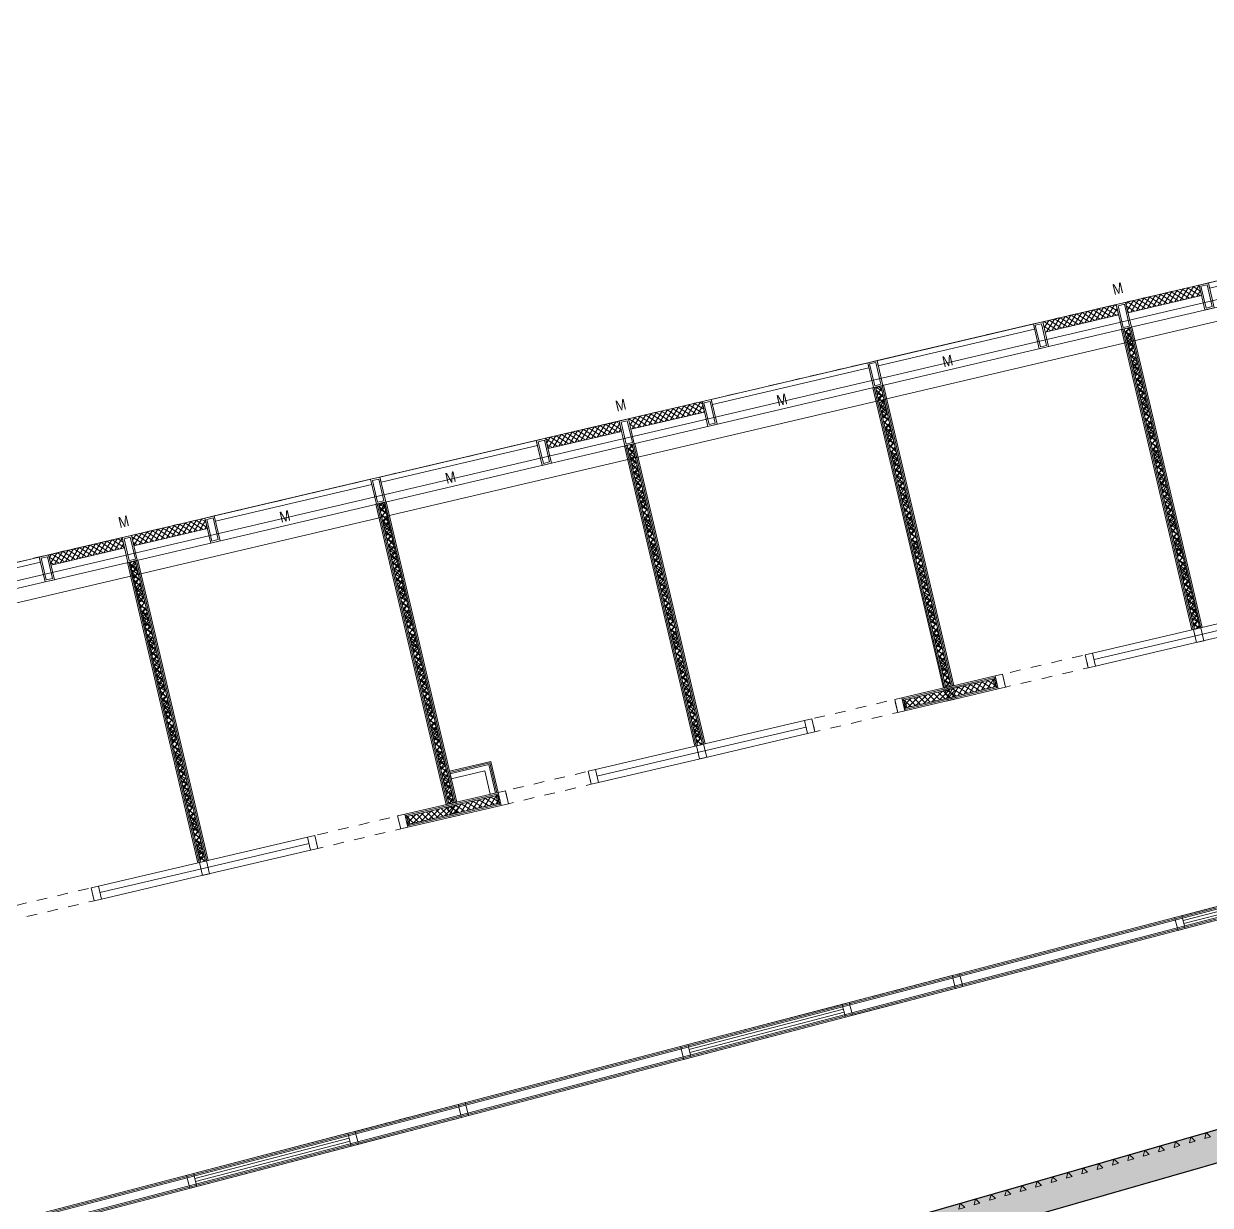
# Model space of a CAD drawing. Header units: metres. Extents: x 66528 to 66676, y 35171 to 35248.
# Drawn here: x 66570.64 to 66581.8, y 35204.07 to 35215.17 of the extents above; entities that cross this region are included whole.
import ezdxf

# ---------------------------------------------------------------- set-up
doc = ezdxf.new("R2010")
doc.units = ezdxf.units.M
doc.header["$LTSCALE"] = 0.00254
doc.linetypes.add('Ohne Titel-22', pattern=[0.78736, 0.39368, -0.39368])
for name, color, linetype, lineweight in [('AUSBAU - Darstellungen - Akustik', 7, 'Continuous', 13), ('AUSBAU - Darstellungen - Fassade', 7, 'Continuous', 13), ('AUSBAU - Darstellungen - Trockenbau', 7, 'Continuous', 13), ('AUSBAU - Objekte - Türen', 7, 'Continuous', 13), ('ROHBAU - Darstellungen - Decken', 150, 'Continuous', 25), ('ROHBAU - Darstellungen - Sichtbetonklassen', 7, 'Continuous', 5), ('ROHBAU - Darstellungen - Wände', 7, 'Continuous', 25)]:
    doc.layers.add(name, color=color, linetype=linetype, lineweight=lineweight)
doc.styles.add('Arial Narrow', font='ARIALN.TTF')
pattern_1 = [(148.19, (115678.8414749938, -21678.65442791118), (0.02108416486910967, 0.03399202835625144), []), (58.19, (115678.9530453662, -21678.47455342781), (0.0340950603017882, -0.02091714280243431), [])]
pattern_2 = [(148.19, (115674.1681050284, -21679.74969644748), (0.02108416486910967, 0.03399202835625144), []), (58.19, (115674.2796754008, -21679.56982196411), (0.0340950603017882, -0.02091714280243431), [])]
pattern_3 = [(-45, (-34821.134290238, 66593.29968317233), (-0.0282842712474619, -0.0282842712474619), []), (-135, (-34821.28396117334, 66593.15001223699), (-0.0284226963337624, 0.0281451653595912), [])]
pattern_4 = [(45, (-66593.29968317233, -34821.13429023799), (0.0282842712474619, -0.0282842712474619), []), (-45.00000000000001, (-66593.15001223699, -34821.28396117334), (-0.0281451653595912, -0.0284226963337624), [])]
pattern_5 = [(148.19, (115669.494735063, -21680.8449649838), (0.02108416486910967, 0.03399202835625144), []), (58.19, (115669.6063054354, -21680.66509050043), (0.0340950603017882, -0.02091714280243431), [])]

# ---------------------------------------------------------------- blocks, each defined once
blk = doc.blocks.new('SB 4')
at = {"layer": 'ROHBAU - Darstellungen - Sichtbetonklassen', "color": 251, "linetype": 'Continuous', "lineweight": 5, "flags": 128}
for points in [[(-0.1213244507059264, -0.05), (-0.15, 0), (-0.1786755492940736, -0.05)], [(-0.0286755492940736, -0.05), (0, 0), (0.0286755492940736, -0.05)]]:
    blk.add_lwpolyline(points, close=True, dxfattribs=at)
blk = doc.blocks.new('Gruppe-189-1')
at = {"layer": 'ROHBAU - Darstellungen - Sichtbetonklassen', "color": 7, "rotation": 16.15500941286637}
for p in [(66581.61318264615, 35204.70833809592), (66581.90225057444, 35204.79134015886), (66581.32411471788, 35204.62533603299), (66581.0350467896, 35204.54233397004), (66580.45691093303, 35204.37632984416), (66580.45691093303, 35204.37632984416), (66580.7459788613, 35204.4593319071), (66580.16784300475, 35204.29332778121), (66579.87877507646, 35204.21032571828), (66579.58970714817, 35204.12732365534)]:
    blk.add_blockref('SB 4', p, dxfattribs=at)
blk = doc.blocks.new('BTS_kombi_flurtür_OG4')
at = {"layer": 'AUSBAU - Objekte - Türen', "linetype": 'Continuous'}
for p, q in [((-0.7500128874797467, 0.0475006535042681), (0.7499931819236498, 0.0474966880448216)), ((-0.7500128081708788, 0.0775006535041633), (0.7499932612325177, 0.0774966880447168))]:
    blk.add_line(p, q, dxfattribs=at)
at = {"layer": 'AUSBAU - Objekte - Türen', "linetype": 'Continuous', "lineweight": 5, "flags": 128}
for points in [[(-0.8200067870602546, 0.1249999925868569), (-0.7500128478253127, 0.1249999925868569), (-0.7500128478253127, -7.4131431e-09), (-0.8200067870602546, -7.4131431e-09)], [(-0.7500128478253127, 0.124999992586857), (0.7499871521746871, 0.124999992586857), (0.7499871521746871, -7.413143e-09), (-0.7500128478253127, -7.413143e-09)]]:
    blk.add_lwpolyline(points, close=True, dxfattribs=at)
at = {"layer": 'AUSBAU - Objekte - Türen', "flags": 128}
for points in [[(0.7499871521746873, 0.1249943278103533), (0.7499750133678936, -9.517208142e-07), (0.8199750131386815, -5.6721896467e-06), (0.8199871519454749, 0.1249896073415208)], [(1.819987148671016, 0.1249077376552257), (1.819975009864222, -8.75418759418e-05), (1.88997500963501, -9.22623447743e-05), (1.889987148441804, 0.1249030171863932)]]:
    blk.add_lwpolyline(points, close=True, dxfattribs=at)
at = {"layer": 'AUSBAU - Objekte - Türen', "color": 253, "linetype": 'Ohne Titel-22', "flags": 128}
blk.add_lwpolyline([(1.819987148671016, 0.1248460009792425), (1.819975009864222, -8.65975682706e-05), (0.8199750131386815, -1.91961157838e-05), (0.8199871519454749, 0.1249134024317294)], close=True, dxfattribs=at)
at = {"layer": 'AUSBAU - Objekte - Türen', "color": 255, "linetype": 'Continuous', "flags": 128}
blk.add_lwpolyline([(1.819987148671016, 0.1248123184248222), (1.819975009864222, -8.65975682706e-05), (0.8199750131386815, -1.92142876069e-05), (0.8199871519454749, 0.1248797017054859)], close=True, dxfattribs=at)
blk = doc.blocks.new('Pfosten ab 1.OG (2D)')
at = {"layer": 'AUSBAU - Darstellungen - Fassade', "flags": 128}
for points in [[(-0.045, 0.1199999999997676), (0.045, 0.1199999999997676), (0.045, -0.1199999999997676), (-0.045, -0.1199999999997676)], [(-0.03, 0.1049999999997676), (0.03, 0.1049999999997676), (0.03, -0.1049999999997676), (-0.03, -0.1049999999997676)]]:
    blk.add_lwpolyline(points, close=True, dxfattribs=at)
blk = doc.blocks.new('BTS-N_klappe1_OG4_GR (2D)')
at = {"layer": 'AUSBAU - Darstellungen - Fassade', "linetype": 'Continuous', "lineweight": 5}
h = blk.add_hatch(dxfattribs=at)
h.set_pattern_fill('DÄMMUNG GRAU', color=251, style=0, pattern_type=2)
h.set_pattern_definition([(45, (0, 0), (0.0264583333333318, -0.0264583333333364), []), (-45, (0.0748354676755763, -0.0748354676755763), (-0.0263285232311339, -0.0265881434355389), [])])
h.paths.add_polyline_path([(0.7549997986408998, -2.9019629102e-06), (0.0450000631013472, 0), (0.044999999998785, -0.0999970980370898), (0.7549997355385205, -0.1)])
at = {"layer": 'AUSBAU - Darstellungen - Fassade'}
for p, q in [((2.399999614551905, -1.90663e-11), (-9.63597358e-08, -1.8626e-12)), ((2.399999614550185, -0.2400000000190662), (-2.890809287e-07, -0.2400000000018625))]:
    blk.add_line(p, q, dxfattribs=at)
at = {"layer": 'AUSBAU - Darstellungen - Fassade', "flags": 128}
for points in [[(0.7549997986408998, -2.9019629102e-06), (0.0450000631013472, 0), (0.044999999998785, -0.0999970980370898), (0.7549997355385205, -0.1)], [(0.8449997986408998, -8.9591e-12), (2.354999614551905, -8.9591e-12), (2.354999614551905, -0.0500000000089591), (0.8449997986408998, -0.0500000000089591)]]:
    blk.add_lwpolyline(points, close=True, dxfattribs=at)
at = {"layer": 'AUSBAU - Darstellungen - Fassade', "color": 7}
for p in [(0, -0.1199999999997676), (0.7999997986408998, -0.1200000000049286), (2.399999614551905, -0.1200000000188339)]:
    blk.add_blockref('Pfosten ab 1.OG (2D)', p, dxfattribs=at)

msp = doc.modelspace()

# ---------------------------------------------------------------- hatches: boundary and pattern name
at = {"layer": 'AUSBAU - Darstellungen - Trockenbau', "linetype": 'Continuous', "lineweight": 5}
h = msp.add_hatch(dxfattribs=at)
h.set_pattern_fill('MF_IN WAND', color=253, angle=-256.8100000000001, style=0, pattern_type=2)
h.set_pattern_definition(pattern_1)
h.paths.add_polyline_path([(66581.64781273795, 35209.48175857071), (66581.69649367509, 35209.49316761797), (66581.03476893442, 35212.31666197206), (66580.98608799727, 35212.30525292481)])
h = msp.add_hatch(dxfattribs=at)
h.set_pattern_fill('MF_IN WAND', color=253, angle=-256.8100000000001, style=0, pattern_type=2)
h.set_pattern_definition(pattern_1)
h.paths.add_polyline_path([(66581.64781273795, 35209.48175857071), (66581.69649367509, 35209.49316761797), (66581.03476893442, 35212.31666197206), (66580.98608799727, 35212.30525292481)])
h = msp.add_hatch(dxfattribs=at)
h.set_pattern_fill('MF_IN WAND', color=253, angle=-90, style=0, pattern_type=2)
h.set_pattern_definition(pattern_3)
h.paths.add_polyline_path([(66581.6964936751, 35209.49316761799), (66581.64781273797, 35209.48175857074), (66580.98608799728, 35212.30525292483), (66581.03476893443, 35212.31666197208)])
h = msp.add_hatch(dxfattribs=at)
h.set_pattern_fill('MF_IN WAND', color=253, angle=-90, style=0, pattern_type=2)
h.set_pattern_definition(pattern_3)
h.paths.add_polyline_path([(66581.6964936751, 35209.49316761799), (66581.64781273797, 35209.48175857074), (66580.98608799728, 35212.30525292483), (66581.03476893443, 35212.31666197208)])
h = msp.add_hatch(dxfattribs=at)
h.set_pattern_fill('MF_IN WAND', color=253, angle=-256.8100000000001, style=0, pattern_type=2)
h.set_pattern_definition(pattern_1)
h.paths.add_polyline_path([(66579.31112775525, 35208.93412430257), (66579.35980869239, 35208.94553334983), (66578.69808395172, 35211.76902770391), (66578.64940301458, 35211.75761865667)])
h = msp.add_hatch(dxfattribs=at)
h.set_pattern_fill('MF_IN WAND', color=253, angle=-90, style=0, pattern_type=2)
h.set_pattern_definition(pattern_3)
h.paths.add_polyline_path([(66579.3598086924, 35208.94553334983), (66579.31112775527, 35208.93412430257), (66578.64940301458, 35211.75761865666), (66578.69808395172, 35211.76902770391)])
h = msp.add_hatch(dxfattribs=at)
h.set_pattern_fill('MF_IN WAND', color=253, angle=-256.8100000000001, style=0, pattern_type=2)
h.set_pattern_definition(pattern_2)
h.paths.add_polyline_path([(66576.97444277255, 35208.38649003441), (66577.02312370969, 35208.39789908167), (66576.36139896902, 35211.22139343576), (66576.31271803187, 35211.20998438851)])
h = msp.add_hatch(dxfattribs=at)
h.set_pattern_fill('MF_IN WAND', color=253, angle=-256.8100000000001, style=0, pattern_type=2)
h.set_pattern_definition(pattern_2)
h.paths.add_polyline_path([(66576.97444277255, 35208.38649003441), (66577.02312370969, 35208.39789908167), (66576.36139896902, 35211.22139343576), (66576.31271803187, 35211.20998438851)])
h = msp.add_hatch(dxfattribs=at)
h.set_pattern_fill('MF_IN WAND', color=253, angle=-90, style=0, pattern_type=2)
h.set_pattern_definition(pattern_3)
h.paths.add_polyline_path([(66577.0231237097, 35208.39789908168), (66576.97444277257, 35208.38649003443), (66576.31271803188, 35211.20998438852), (66576.36139896903, 35211.22139343576)])
h = msp.add_hatch(dxfattribs=at)
h.set_pattern_fill('MF_IN WAND', color=253, angle=-90, style=0, pattern_type=2)
h.set_pattern_definition(pattern_3)
h.paths.add_polyline_path([(66577.0231237097, 35208.39789908168), (66576.97444277257, 35208.38649003443), (66576.31271803188, 35211.20998438852), (66576.36139896903, 35211.22139343576)])
h = msp.add_hatch(dxfattribs=at)
h.set_pattern_fill('MF_IN WAND', color=253, angle=-256.8100000000001, style=0, pattern_type=2)
h.set_pattern_definition(pattern_2)
h.paths.add_polyline_path([(66574.63775778985, 35207.83885576627), (66574.68643872699, 35207.85026481353), (66574.02471398632, 35210.67375916761), (66573.97603304918, 35210.66235012036)])
h = msp.add_hatch(dxfattribs=at)
h.set_pattern_fill('MF_IN WAND', color=253, angle=-90, style=0, pattern_type=2)
h.set_pattern_definition(pattern_3)
h.paths.add_polyline_path([(66574.68643872699, 35207.85026481352), (66574.63775778985, 35207.83885576626), (66573.97603304917, 35210.66235012035), (66574.0247139863, 35210.67375916761)])
h = msp.add_hatch(dxfattribs=at)
h.set_pattern_fill('MF_IN WAND', color=253, angle=-256.8100000000001, style=0, pattern_type=2)
h.set_pattern_definition(pattern_5)
h.paths.add_polyline_path([(66572.30107280714, 35207.2912214981), (66572.34975374427, 35207.30263054535), (66571.6880290036, 35210.12612489944), (66571.63934806646, 35210.11471585219)])
h = msp.add_hatch(dxfattribs=at)
h.set_pattern_fill('MF_IN WAND', color=253, angle=-256.8100000000001, style=0, pattern_type=2)
h.set_pattern_definition(pattern_5)
h.paths.add_polyline_path([(66572.30107280714, 35207.2912214981), (66572.34975374427, 35207.30263054535), (66571.6880290036, 35210.12612489944), (66571.63934806646, 35210.11471585219)])
h = msp.add_hatch(dxfattribs=at)
h.set_pattern_fill('MF_IN WAND', color=253, angle=-90, style=0, pattern_type=2)
h.set_pattern_definition(pattern_3)
h.paths.add_polyline_path([(66572.34975374429, 35207.30263054537), (66572.30107280715, 35207.29122149812), (66571.63934806647, 35210.11471585221), (66571.68802900362, 35210.12612489946)])
h = msp.add_hatch(dxfattribs=at)
h.set_pattern_fill('MF_IN WAND', color=253, angle=-90, style=0, pattern_type=2)
h.set_pattern_definition(pattern_3)
h.paths.add_polyline_path([(66572.34975374429, 35207.30263054537), (66572.30107280715, 35207.29122149812), (66571.63934806647, 35210.11471585221), (66571.68802900362, 35210.12612489946)])
h = msp.add_hatch(dxfattribs=at)
h.set_pattern_fill('MF_IN WAND', color=253, angle=-166.81, style=0, pattern_type=2)
h.set_pattern_definition([(238.19, (123471.9758138255, 84310.14200397638), (-0.03399202835625144, 0.02108416486910967), []), (148.19, (123471.7959393421, 84310.25357434881), (0.02091714280243431, 0.0340950603017882), [])])
h.paths.add_polyline_path([(66579.79641475258, 35208.9451483772), (66579.7793011817, 35209.01816978291), (66579.29249181031, 35208.90407931038), (66579.30960538119, 35208.83105790467)])
h = msp.add_hatch(dxfattribs=at)
h.set_pattern_fill('MF_IN WAND', color=253, style=0, pattern_type=2)
h.set_pattern_definition(pattern_4)
h.paths.add_polyline_path([(66578.92015788409, 35208.73978552664), (66578.9030443132, 35208.81280693235), (66579.3898536846, 35208.92689740488), (66579.40696725548, 35208.85387599917)])
h = msp.add_hatch(dxfattribs=at)
h.set_pattern_fill('MF_IN WAND', color=253, style=0, pattern_type=2)
h.set_pattern_definition(pattern_4)
h.paths.add_polyline_path([(66574.24678791867, 35207.64451699033), (66574.2296743478, 35207.71753839604), (66574.71648371918, 35207.83162886857), (66574.73359729006, 35207.75860746286)])
h = msp.add_hatch(dxfattribs=at)
h.set_pattern_fill('MF_IN WAND', color=253, angle=-166.81, style=0, pattern_type=2)
h.set_pattern_definition([(238.19, (123467.3024438601, 84309.04673544008), (-0.03399202835625144, 0.02108416486910967), []), (148.19, (123467.1225693767, 84309.15830581251), (0.02091714280243431, 0.0340950603017882), [])])
h.paths.add_polyline_path([(66575.12304478718, 35207.8498798409), (66575.1059312163, 35207.92290124661), (66574.61912184491, 35207.80881077408), (66574.63623541579, 35207.73578936837)])
at = {"layer": 'ROHBAU - Darstellungen - Wände', "linetype": 'Continuous', "lineweight": 5}
h = msp.add_hatch(dxfattribs=at)
h.set_pattern_fill('STAHLBETON 1_5MM', angle=16.02072458550716, style=0, pattern_type=2)
h.set_pattern_definition([(61.02072458550715, (0, 0), (0.0656096258624944, -0.0363369920904786), []), (61.02072458550715, (0.0349932463786577, -0.0193805299171555), (0.0656096258624944, -0.0363369920904786), [0.06, -0.04])])
h.paths.add_polyline_path([(66572.66211006991, 35201.82566230013), (66572.4138414382, 35202.06649744419), (66596.96285259827, 35209.11542390769), (66595.91852202629, 35208.50343586162)])

# ---------------------------------------------------------------- linework, layer by layer
at = {"layer": 'AUSBAU - Darstellungen - Akustik'}
for p, q in [((66579.30960538119, 35208.83105790467), (66579.78667856516, 35208.94286656776)), ((66579.40696725548, 35208.85387599917), (66578.92989407151, 35208.7420673361)), ((66574.63623541579, 35207.73578936837), (66575.11330859976, 35207.84759803145)), ((66574.73359729006, 35207.75860746286), (66574.2565241061, 35207.64679879979))]:
    msp.add_line(p, q, dxfattribs=at)
at = {"layer": 'AUSBAU - Darstellungen - Trockenbau', "color": 253, "linetype": 'Ohne Titel-22', "lineweight": 13}
for p, q in [((66580.95566503904, 35212.54462594673), (66583.29235002174, 35213.09226021487)), ((66580.95566503903, 35212.54462594671), (66578.61898005633, 35211.99699167856)), ((66576.28229507364, 35211.44935741041), (66578.61898005634, 35211.99699167856)), ((66576.28229507363, 35211.44935741041), (66573.94561009093, 35210.90172314226)), ((66571.60892510823, 35210.3540888741), (66573.94561009093, 35210.90172314225)), ((66571.60892510822, 35210.35408887409), (66569.27224012552, 35209.80645460595))]:
    msp.add_line(p, q, dxfattribs=at)
at = {"layer": 'AUSBAU - Darstellungen - Trockenbau', "color": 7, "linetype": 'Continuous', "lineweight": 13}
for p, q in [((66581.05910940298, 35212.32236649569), (66580.96174752871, 35212.29954840118)), ((66581.05910940298, 35212.32236649569), (66580.96174752871, 35212.29954840118)), ((66580.96174752872, 35212.2995484012), (66581.059109403, 35212.32236649571)), ((66580.96174752872, 35212.2995484012), (66581.059109403, 35212.32236649571)), ((66581.62347226938, 35209.47605404709), (66580.96174752871, 35212.29954840118)), ((66581.62347226938, 35209.47605404709), (66580.96174752871, 35212.29954840118)), ((66581.62347226939, 35209.47605404711), (66580.96174752872, 35212.2995484012)), ((66581.62347226939, 35209.47605404711), (66580.96174752872, 35212.2995484012)), ((66581.72083414366, 35209.49887214159), (66581.05910940298, 35212.32236649569)), ((66581.72083414366, 35209.49887214159), (66581.05910940298, 35212.32236649569)), ((66581.72083414368, 35209.49887214162), (66581.059109403, 35212.32236649571)), ((66581.72083414368, 35209.49887214162), (66581.059109403, 35212.32236649571)), ((66578.7224244203, 35211.77473222755), (66578.62506254601, 35211.75191413303)), ((66578.62506254601, 35211.75191413303), (66578.7224244203, 35211.77473222754)), ((66579.28678728668, 35208.92841977895), (66578.62506254601, 35211.75191413303)), ((66579.28678728669, 35208.92841977895), (66578.62506254601, 35211.75191413303)), ((66579.38414916096, 35208.95123787345), (66578.7224244203, 35211.77473222755)), ((66579.38414916098, 35208.95123787345), (66578.7224244203, 35211.77473222754)), ((66576.38573943758, 35211.22709795939), (66576.28837756331, 35211.20427986488)), ((66576.38573943758, 35211.22709795939), (66576.28837756331, 35211.20427986488)), ((66576.28837756332, 35211.20427986488), (66576.3857394376, 35211.2270979594)), ((66576.28837756332, 35211.20427986488), (66576.3857394376, 35211.2270979594)), ((66576.95010230398, 35208.38078551079), (66576.28837756331, 35211.20427986488)), ((66576.95010230398, 35208.38078551079), (66576.28837756331, 35211.20427986488)), ((66576.95010230399, 35208.3807855108), (66576.28837756332, 35211.20427986488)), ((66576.95010230399, 35208.3807855108), (66576.28837756332, 35211.20427986488)), ((66577.04746417826, 35208.40360360529), (66576.38573943758, 35211.22709795939)), ((66577.04746417826, 35208.40360360529), (66576.38573943758, 35211.22709795939)), ((66577.04746417828, 35208.4036036053), (66576.3857394376, 35211.2270979594)), ((66577.04746417828, 35208.4036036053), (66576.3857394376, 35211.2270979594)), ((66574.0490544549, 35210.67946369125), (66573.95169258061, 35210.65664559673)), ((66573.9516925806, 35210.65664559673), (66574.04905445488, 35210.67946369123)), ((66574.61341732128, 35207.83315124264), (66573.95169258061, 35210.65664559673)), ((66574.61341732128, 35207.83315124264), (66573.9516925806, 35210.65664559673)), ((66574.71077919556, 35207.85596933715), (66574.0490544549, 35210.67946369125)), ((66574.71077919556, 35207.85596933714), (66574.04905445488, 35210.67946369123)), ((66571.71236947217, 35210.13182942307), (66571.6150075979, 35210.10901132856)), ((66571.71236947217, 35210.13182942307), (66571.6150075979, 35210.10901132856)), ((66571.61500759791, 35210.10901132858), (66571.71236947218, 35210.13182942309)), ((66571.61500759791, 35210.10901132858), (66571.71236947218, 35210.13182942309)), ((66572.27673233856, 35207.28551697447), (66571.6150075979, 35210.10901132856)), ((66572.27673233856, 35207.28551697447), (66571.6150075979, 35210.10901132856)), ((66572.27673233858, 35207.28551697449), (66571.61500759791, 35210.10901132858)), ((66572.27673233858, 35207.28551697449), (66571.61500759791, 35210.10901132858)), ((66572.37409421285, 35207.30833506898), (66571.71236947217, 35210.13182942307)), ((66572.37409421285, 35207.30833506898), (66571.71236947217, 35210.13182942307)), ((66572.37409421286, 35207.30833506899), (66571.71236947218, 35210.13182942309)), ((66572.37409421286, 35207.30833506899), (66571.71236947218, 35210.13182942309)), ((66593.80741726898, 35209.99180586014), (66565.99005501818, 35202.73464476837)), ((66593.83595351495, 35209.87006674068), (66566.02160961942, 35202.61369309562)), ((66578.89733978958, 35208.83714740092), (66579.38414916098, 35208.95123787345)), ((66579.77359665808, 35209.04251025148), (66579.28678728668, 35208.92841977895)), ((66579.38414916096, 35208.95123787345), (66579.28678728668, 35208.92841977895)), ((66579.28678728669, 35208.92841977895), (66579.38414916098, 35208.95123787345)), ((66579.77359665808, 35209.04251025148), (66579.80211927621, 35208.92080790863)), ((66578.89733978958, 35208.83714740092), (66578.9258624077, 35208.71544505807)), ((66578.9258624077, 35208.71544505807), (66579.41267177911, 35208.8295355306)), ((66579.80211927621, 35208.92080790863), (66579.31530990482, 35208.8067174361)), ((66574.64232491204, 35208.14805495998), (66575.03177240914, 35208.239327338)), ((66575.03177240914, 35208.239327338), (66575.10022669267, 35207.94724171517)), ((66574.65943848294, 35208.07503355426), (66574.64232491204, 35208.14805495998)), ((66574.65943848294, 35208.07503355426), (66574.97586457433, 35208.14919236141)), ((66574.97586457433, 35208.14919236141), (66575.02720528695, 35207.93012814429)), ((66575.10022669268, 35207.94724171518), (66574.61341732128, 35207.83315124264)), ((66575.02720528695, 35207.93012814429), (66575.10022669267, 35207.94724171517)), ((66575.10022669268, 35207.94724171518), (66575.12874931081, 35207.82553937233)), ((66574.22396982416, 35207.74187886461), (66574.71077919556, 35207.85596933714)), ((66574.71077919556, 35207.85596933715), (66574.61341732128, 35207.83315124264)), ((66574.61341732128, 35207.83315124264), (66574.71077919556, 35207.85596933714)), ((66575.12874931081, 35207.82553937233), (66574.64193993942, 35207.7114488998)), ((66574.22396982416, 35207.74187886461), (66574.25249244229, 35207.62017652176)), ((66574.25249244229, 35207.62017652176), (66574.7393018137, 35207.7342669943))]:
    msp.add_line(p, q, dxfattribs=at)
at = {"layer": 'AUSBAU - Darstellungen - Trockenbau', "color": 7, "linetype": 'Continuous', "lineweight": 5}
for p, q in [((66581.63564250366, 35209.4789063089), (66580.973917763, 35212.30240066299)), ((66581.63564250366, 35209.4789063089), (66580.973917763, 35212.30240066299)), ((66581.63564250366, 35209.4789063089), (66580.973917763, 35212.30240066299)), ((66581.63564250366, 35209.4789063089), (66580.973917763, 35212.30240066299)), ((66581.63564250368, 35209.47890630893), (66580.97391776301, 35212.30240066301)), ((66581.63564250368, 35209.47890630893), (66580.97391776301, 35212.30240066301)), ((66581.63564250368, 35209.47890630893), (66580.97391776301, 35212.30240066301)), ((66581.63564250368, 35209.47890630893), (66580.97391776301, 35212.30240066301)), ((66581.64781273795, 35209.48175857071), (66580.98608799727, 35212.30525292481)), ((66581.64781273795, 35209.48175857071), (66580.98608799727, 35212.30525292481)), ((66581.64781273795, 35209.48175857071), (66580.98608799727, 35212.30525292481)), ((66581.64781273795, 35209.48175857071), (66580.98608799727, 35212.30525292481)), ((66581.64781273797, 35209.48175857074), (66580.98608799728, 35212.30525292483)), ((66581.64781273797, 35209.48175857074), (66580.98608799728, 35212.30525292483)), ((66581.64781273797, 35209.48175857074), (66580.98608799728, 35212.30525292483)), ((66581.64781273797, 35209.48175857074), (66580.98608799728, 35212.30525292483)), ((66581.69649367509, 35209.49316761797), (66581.03476893442, 35212.31666197206)), ((66581.69649367509, 35209.49316761797), (66581.03476893442, 35212.31666197206)), ((66581.69649367509, 35209.49316761797), (66581.03476893442, 35212.31666197206)), ((66581.69649367509, 35209.49316761797), (66581.03476893442, 35212.31666197206)), ((66581.6964936751, 35209.49316761799), (66581.03476893443, 35212.31666197208)), ((66581.6964936751, 35209.49316761799), (66581.03476893443, 35212.31666197208)), ((66581.6964936751, 35209.49316761799), (66581.03476893443, 35212.31666197208)), ((66581.6964936751, 35209.49316761799), (66581.03476893443, 35212.31666197208)), ((66581.70866390938, 35209.49601987979), (66581.0469391687, 35212.31951423387)), ((66581.70866390938, 35209.49601987979), (66581.0469391687, 35212.31951423387)), ((66581.70866390938, 35209.49601987979), (66581.0469391687, 35212.31951423387)), ((66581.70866390938, 35209.49601987979), (66581.0469391687, 35212.31951423387)), ((66581.70866390939, 35209.49601987981), (66581.04693916871, 35212.3195142339)), ((66581.70866390939, 35209.49601987981), (66581.04693916871, 35212.3195142339)), ((66581.70866390939, 35209.49601987981), (66581.04693916871, 35212.3195142339)), ((66581.70866390939, 35209.49601987981), (66581.04693916871, 35212.3195142339)), ((66579.29895752096, 35208.93127204076), (66578.6372327803, 35211.75476639485)), ((66579.29895752096, 35208.93127204076), (66578.6372327803, 35211.75476639485)), ((66579.29895752098, 35208.93127204076), (66578.6372327803, 35211.75476639485)), ((66579.29895752098, 35208.93127204076), (66578.6372327803, 35211.75476639485)), ((66579.31112775525, 35208.93412430257), (66578.64940301458, 35211.75761865667)), ((66579.31112775525, 35208.93412430257), (66578.64940301458, 35211.75761865667)), ((66579.31112775527, 35208.93412430257), (66578.64940301458, 35211.75761865666)), ((66579.31112775527, 35208.93412430257), (66578.64940301458, 35211.75761865666)), ((66579.35980869239, 35208.94553334983), (66578.69808395172, 35211.76902770391)), ((66579.35980869239, 35208.94553334983), (66578.69808395172, 35211.76902770391)), ((66579.3598086924, 35208.94553334983), (66578.69808395172, 35211.76902770391)), ((66579.3598086924, 35208.94553334983), (66578.69808395172, 35211.76902770391)), ((66579.37197892668, 35208.94838561164), (66578.71025418601, 35211.77187996573)), ((66579.37197892668, 35208.94838561164), (66578.71025418601, 35211.77187996573)), ((66579.37197892669, 35208.94838561164), (66578.71025418601, 35211.77187996573)), ((66579.37197892669, 35208.94838561164), (66578.71025418601, 35211.77187996573)), ((66576.96227253827, 35208.3836377726), (66576.3005477976, 35211.20713212669)), ((66576.96227253827, 35208.3836377726), (66576.3005477976, 35211.20713212669)), ((66576.96227253827, 35208.3836377726), (66576.3005477976, 35211.20713212669)), ((66576.96227253827, 35208.3836377726), (66576.3005477976, 35211.20713212669)), ((66576.96227253828, 35208.38363777261), (66576.30054779761, 35211.2071321267)), ((66576.96227253828, 35208.38363777261), (66576.30054779761, 35211.2071321267)), ((66576.96227253828, 35208.38363777261), (66576.30054779761, 35211.2071321267)), ((66576.96227253828, 35208.38363777261), (66576.30054779761, 35211.2071321267)), ((66576.97444277255, 35208.38649003441), (66576.31271803187, 35211.20998438851)), ((66576.97444277255, 35208.38649003441), (66576.31271803187, 35211.20998438851)), ((66576.97444277255, 35208.38649003441), (66576.31271803187, 35211.20998438851)), ((66576.97444277255, 35208.38649003441), (66576.31271803187, 35211.20998438851)), ((66576.97444277257, 35208.38649003443), (66576.31271803188, 35211.20998438852)), ((66576.97444277257, 35208.38649003443), (66576.31271803188, 35211.20998438852)), ((66576.97444277257, 35208.38649003443), (66576.31271803188, 35211.20998438852)), ((66576.97444277257, 35208.38649003443), (66576.31271803188, 35211.20998438852)), ((66577.02312370969, 35208.39789908167), (66576.36139896902, 35211.22139343576)), ((66577.02312370969, 35208.39789908167), (66576.36139896902, 35211.22139343576)), ((66577.02312370969, 35208.39789908167), (66576.36139896902, 35211.22139343576)), ((66577.02312370969, 35208.39789908167), (66576.36139896902, 35211.22139343576)), ((66577.0231237097, 35208.39789908168), (66576.36139896903, 35211.22139343576)), ((66577.0231237097, 35208.39789908168), (66576.36139896903, 35211.22139343576)), ((66577.0231237097, 35208.39789908168), (66576.36139896903, 35211.22139343576)), ((66577.0231237097, 35208.39789908168), (66576.36139896903, 35211.22139343576)), ((66577.03529394398, 35208.40075134348), (66576.3735692033, 35211.22424569757)), ((66577.03529394398, 35208.40075134348), (66576.3735692033, 35211.22424569757)), ((66577.03529394398, 35208.40075134348), (66576.3735692033, 35211.22424569757)), ((66577.03529394398, 35208.40075134348), (66576.3735692033, 35211.22424569757)), ((66577.03529394399, 35208.40075134349), (66576.37356920331, 35211.22424569758)), ((66577.03529394399, 35208.40075134349), (66576.37356920331, 35211.22424569758)), ((66577.03529394399, 35208.40075134349), (66576.37356920331, 35211.22424569758)), ((66577.03529394399, 35208.40075134349), (66576.37356920331, 35211.22424569758)), ((66574.62558755557, 35207.83600350446), (66573.9638628149, 35210.65949785855)), ((66574.62558755557, 35207.83600350446), (66573.9638628149, 35210.65949785855)), ((66574.62558755557, 35207.83600350445), (66573.96386281488, 35210.65949785854)), ((66574.62558755557, 35207.83600350445), (66573.96386281488, 35210.65949785854)), ((66574.63775778985, 35207.83885576627), (66573.97603304918, 35210.66235012036)), ((66574.63775778985, 35207.83885576627), (66573.97603304918, 35210.66235012036)), ((66574.63775778985, 35207.83885576626), (66573.97603304917, 35210.66235012035)), ((66574.63775778985, 35207.83885576626), (66573.97603304917, 35210.66235012035)), ((66574.68643872699, 35207.85026481353), (66574.02471398632, 35210.67375916761)), ((66574.68643872699, 35207.85026481353), (66574.02471398632, 35210.67375916761)), ((66574.68643872699, 35207.85026481352), (66574.0247139863, 35210.67375916761)), ((66574.68643872699, 35207.85026481352), (66574.0247139863, 35210.67375916761)), ((66574.69860896128, 35207.85311707534), (66574.03688422061, 35210.67661142943)), ((66574.69860896128, 35207.85311707534), (66574.03688422061, 35210.67661142943)), ((66574.69860896128, 35207.85311707533), (66574.0368842206, 35210.67661142942)), ((66574.69860896128, 35207.85311707533), (66574.0368842206, 35210.67661142942)), ((66572.28890257285, 35207.28836923629), (66571.62717783218, 35210.11186359038)), ((66572.28890257285, 35207.28836923629), (66571.62717783218, 35210.11186359038)), ((66572.28890257285, 35207.28836923629), (66571.62717783218, 35210.11186359038)), ((66572.28890257285, 35207.28836923629), (66571.62717783218, 35210.11186359038)), ((66572.28890257287, 35207.2883692363), (66571.6271778322, 35210.11186359039)), ((66572.28890257287, 35207.2883692363), (66571.6271778322, 35210.11186359039)), ((66572.28890257287, 35207.2883692363), (66571.6271778322, 35210.11186359039)), ((66572.28890257287, 35207.2883692363), (66571.6271778322, 35210.11186359039)), ((66572.30107280714, 35207.2912214981), (66571.63934806646, 35210.11471585219)), ((66572.30107280714, 35207.2912214981), (66571.63934806646, 35210.11471585219)), ((66572.30107280714, 35207.2912214981), (66571.63934806646, 35210.11471585219)), ((66572.30107280714, 35207.2912214981), (66571.63934806646, 35210.11471585219)), ((66572.30107280715, 35207.29122149812), (66571.63934806647, 35210.11471585221)), ((66572.30107280715, 35207.29122149812), (66571.63934806647, 35210.11471585221)), ((66572.30107280715, 35207.29122149812), (66571.63934806647, 35210.11471585221)), ((66572.30107280715, 35207.29122149812), (66571.63934806647, 35210.11471585221)), ((66572.34975374427, 35207.30263054535), (66571.6880290036, 35210.12612489944)), ((66572.34975374427, 35207.30263054535), (66571.6880290036, 35210.12612489944)), ((66572.34975374427, 35207.30263054535), (66571.6880290036, 35210.12612489944)), ((66572.34975374427, 35207.30263054535), (66571.6880290036, 35210.12612489944)), ((66572.34975374429, 35207.30263054537), (66571.68802900362, 35210.12612489946)), ((66572.34975374429, 35207.30263054537), (66571.68802900362, 35210.12612489946)), ((66572.34975374429, 35207.30263054537), (66571.68802900362, 35210.12612489946)), ((66572.34975374429, 35207.30263054537), (66571.68802900362, 35210.12612489946)), ((66572.36192397856, 35207.30548280717), (66571.70019923788, 35210.12897716126)), ((66572.36192397856, 35207.30548280717), (66571.70019923788, 35210.12897716126)), ((66572.36192397856, 35207.30548280717), (66571.70019923788, 35210.12897716126)), ((66572.36192397856, 35207.30548280717), (66571.70019923788, 35210.12897716126)), ((66572.36192397858, 35207.30548280718), (66571.7001992379, 35210.12897716127)), ((66572.36192397858, 35207.30548280718), (66571.7001992379, 35210.12897716127)), ((66572.36192397858, 35207.30548280718), (66571.7001992379, 35210.12897716127)), ((66572.36192397858, 35207.30548280718), (66571.7001992379, 35210.12897716127)), ((66593.81027089358, 35209.9796319482), (66565.99321047832, 35202.7225496011)), ((66593.81027089358, 35209.9796319482), (66565.99321047832, 35202.7225496011)), ((66593.81312451817, 35209.96745803625), (66565.99636593844, 35202.71045443382)), ((66593.81312451817, 35209.96745803625), (66565.99636593844, 35202.71045443382)), ((66593.83024626576, 35209.89441456457), (66566.01529869917, 35202.63788343017)), ((66593.83024626576, 35209.89441456457), (66566.01529869917, 35202.63788343017)), ((66593.83309989035, 35209.88224065263), (66566.01845415929, 35202.62578826289)), ((66593.83309989035, 35209.88224065263), (66566.01845415929, 35202.62578826289)), ((66578.9001920514, 35208.82497716664), (66579.38700142279, 35208.93906763917)), ((66578.9001920514, 35208.82497716664), (66579.38700142279, 35208.93906763917)), ((66579.77644891989, 35209.03034001719), (66579.2896395485, 35208.91624954466)), ((66579.77644891989, 35209.03034001719), (66579.2896395485, 35208.91624954466)), ((66579.7793011817, 35209.01816978291), (66579.29249181031, 35208.90407931038)), ((66579.7793011817, 35209.01816978291), (66579.29249181031, 35208.90407931038)), ((66579.79641475258, 35208.9451483772), (66579.30960538119, 35208.83105790467)), ((66579.79641475258, 35208.9451483772), (66579.30960538119, 35208.83105790467)), ((66578.9030443132, 35208.81280693235), (66579.3898536846, 35208.92689740488)), ((66578.9030443132, 35208.81280693235), (66579.3898536846, 35208.92689740488)), ((66578.92015788409, 35208.73978552664), (66579.40696725548, 35208.85387599917)), ((66578.92015788409, 35208.73978552664), (66579.40696725548, 35208.85387599917)), ((66578.9230101459, 35208.72761529236), (66579.4098195173, 35208.84170576489)), ((66578.9230101459, 35208.72761529236), (66579.4098195173, 35208.84170576489)), ((66579.7992670144, 35208.93297814291), (66579.312457643, 35208.81888767039)), ((66579.7992670144, 35208.93297814291), (66579.312457643, 35208.81888767039)), ((66574.64517717385, 35208.13588472569), (66575.02245443668, 35208.2243048419)), ((66574.64517717385, 35208.13588472569), (66575.02245443668, 35208.2243048419)), ((66574.64802943567, 35208.12371449141), (66575.01313646421, 35208.2092823458)), ((66574.64802943567, 35208.12371449141), (66575.01313646421, 35208.2092823458)), ((66575.01313646421, 35208.2092823458), (66575.0758862241, 35207.94153719154)), ((66575.01313646421, 35208.2092823458), (66575.0758862241, 35207.94153719154)), ((66575.02245443668, 35208.2243048419), (66575.08805645838, 35207.94438945336)), ((66575.02245443668, 35208.2243048419), (66575.08805645838, 35207.94438945336)), ((66575.10307895449, 35207.93507148089), (66574.6162695831, 35207.82098100836)), ((66575.10307895449, 35207.93507148089), (66574.6162695831, 35207.82098100836)), ((66574.22682208598, 35207.72970863033), (66574.71363145737, 35207.84379910286)), ((66574.22682208598, 35207.72970863033), (66574.71363145737, 35207.84379910286)), ((66574.2296743478, 35207.71753839604), (66574.71648371918, 35207.83162886857)), ((66574.2296743478, 35207.71753839604), (66574.71648371918, 35207.83162886857)), ((66575.1059312163, 35207.92290124661), (66574.61912184491, 35207.80881077408)), ((66575.1059312163, 35207.92290124661), (66574.61912184491, 35207.80881077408)), ((66575.12304478718, 35207.8498798409), (66574.63623541579, 35207.73578936837)), ((66575.12304478718, 35207.8498798409), (66574.63623541579, 35207.73578936837)), ((66575.125897049, 35207.83770960661), (66574.6390876776, 35207.72361913409)), ((66575.125897049, 35207.83770960661), (66574.6390876776, 35207.72361913409)), ((66574.24678791867, 35207.64451699033), (66574.73359729006, 35207.75860746286)), ((66574.24678791867, 35207.64451699033), (66574.73359729006, 35207.75860746286)), ((66574.24964018048, 35207.63234675605), (66574.73644955189, 35207.74643722858)), ((66574.24964018048, 35207.63234675605), (66574.73644955189, 35207.74643722858))]:
    msp.add_line(p, q, dxfattribs=at)
at = {"layer": 'AUSBAU - Objekte - Türen', "linetype": 'Continuous'}
for p, q in [((66581.62347226939, 35209.47605404711), (66582.65550813676, 35209.71792584888)), ((66581.68641451452, 35209.42661192669), (66582.66976944583, 35209.65707467745)), ((66581.72083414366, 35209.49887214159), (66580.6887982763, 35209.25700033984)), ((66581.70067582448, 35209.36576075148), (66582.68403075488, 35209.59622350603)), ((66581.68641451489, 35209.42661192676), (66580.70305958537, 35209.19614916841)), ((66581.70067582483, 35209.36576075154), (66580.71732089443, 35209.13529799698)), ((66576.95010230399, 35208.3807855108), (66577.98213817136, 35208.62265731256)), ((66577.01304454912, 35208.33134339037), (66577.99639948043, 35208.56180614114)), ((66577.02730585908, 35208.27049221516), (66578.01066078948, 35208.50095496971)), ((66577.04746417826, 35208.40360360529), (66576.0154283109, 35208.16173180354)), ((66577.01304454949, 35208.33134339046), (66576.02968961997, 35208.1008806321)), ((66577.02730585943, 35208.27049221524), (66576.04395092903, 35208.04002946068)), ((66572.27673233858, 35207.28551697449), (66573.30876820594, 35207.52738877625)), ((66572.33967458371, 35207.23607485407), (66573.32302951501, 35207.46653760483)), ((66572.35393589367, 35207.17522367885), (66573.33729082407, 35207.40568643341)), ((66572.37409421285, 35207.30833506898), (66571.34205834549, 35207.06646326722)), ((66572.33967458407, 35207.23607485414), (66571.35631965456, 35207.00561209579)), ((66572.35393589402, 35207.17522367893), (66571.37058096362, 35206.94476092437))]:
    msp.add_line(p, q, dxfattribs=at)
at = {"layer": 'AUSBAU - Objekte - Türen'}
for p, q in [((66579.79641475258, 35208.94514837721), (66579.77359665808, 35209.04251025149)), ((66578.92015788409, 35208.73978552665), (66578.89733978958, 35208.83714740093)), ((66575.12304478718, 35207.84987984091), (66575.10022669268, 35207.94724171518)), ((66574.24678791867, 35207.64451699034), (66574.22396982416, 35207.74187886462))]:
    msp.add_line(p, q, dxfattribs=at)
at = {"layer": 'AUSBAU - Objekte - Türen', "flags": 128}
for points in [[(66581.73475248065, 35209.37374708457), (66581.70622986251, 35209.49544942742), (66581.63807655052, 35209.47947676127), (66581.66659916865, 35209.35777441841)], [(66581.66659916868, 35209.35777441844), (66581.63807655055, 35209.47947676129), (66581.70622986254, 35209.49544942744), (66581.73475248067, 35209.3737470846)], [(66580.71732089443, 35209.13529799698), (66580.6887982763, 35209.25700033984), (66580.6206449643, 35209.24102767368), (66580.64916758244, 35209.11932533083)], [(66579.8702725882, 35208.93678057478), (66579.84174997007, 35209.05848291763), (66579.77359665808, 35209.04251025148), (66579.80211927621, 35208.92080790863)], [(66579.77207428402, 35208.93944385357), (66579.75496071314, 35209.01246525929), (66579.76713094742, 35209.0153175211), (66579.78424451829, 35208.94229611539)], [(66579.78709678011, 35208.9301258811), (66579.7642786856, 35209.02748775538), (66579.77644891989, 35209.0303400172), (66579.7992670144, 35208.93297814291)], [(66578.85770909571, 35208.69947239192), (66578.82918647758, 35208.82117473477), (66578.89733978958, 35208.83714740092), (66578.9258624077, 35208.71544505807)], [(66578.93518038018, 35208.73046755417), (66578.91236228567, 35208.82782942845), (66578.90019205138, 35208.82497716665), (66578.9230101459, 35208.72761529236)], [(66578.94449835265, 35208.74549005028), (66578.92738478177, 35208.81851145598), (66578.9152145475, 35208.81565919417), (66578.93232811836, 35208.74263778846)], [(66578.01066078948, 35208.50095496971), (66577.98213817136, 35208.62265731256), (66578.05029148335, 35208.63862997872), (66578.07881410148, 35208.51692763587)], [(66577.06138251525, 35208.27847854827), (66577.03285989711, 35208.40018089112), (66576.96470658512, 35208.38420822497), (66576.99322920325, 35208.26250588211)], [(66576.99322920328, 35208.26250588212), (66576.96470658515, 35208.38420822498), (66577.03285989714, 35208.40018089113), (66577.06138251527, 35208.27847854828)], [(66576.04395092903, 35208.04002946068), (66576.0154283109, 35208.16173180354), (66575.9472749989, 35208.14575913738), (66575.97579761704, 35208.02405679453)], [(66575.11372681471, 35207.8348573448), (66575.0909087202, 35207.93221921908), (66575.10307895449, 35207.9350714809), (66575.125897049, 35207.83770960661)], [(66575.1969026228, 35207.84151203848), (66575.16838000467, 35207.96321438133), (66575.10022669268, 35207.94724171518), (66575.12874931081, 35207.82553937233)], [(66575.09870431862, 35207.84417531727), (66575.08159074774, 35207.91719672298), (66575.09376098202, 35207.9200489848), (66575.11087455289, 35207.84702757909)], [(66574.1843391303, 35207.60420385561), (66574.15581651217, 35207.72590619846), (66574.22396982416, 35207.74187886461), (66574.25249244229, 35207.62017652176)], [(66574.26181041477, 35207.63519901786), (66574.23899232026, 35207.73256089215), (66574.22682208597, 35207.72970863034), (66574.24964018048, 35207.63234675605)], [(66574.27112838723, 35207.65022151397), (66574.25401481635, 35207.72324291967), (66574.24184458208, 35207.72039065787), (66574.25895815295, 35207.64736925215)], [(66573.33729082407, 35207.40568643341), (66573.30876820594, 35207.52738877625), (66573.37692151793, 35207.54336144241), (66573.40544413606, 35207.42165909956)], [(66572.38801254984, 35207.18321001196), (66572.3594899317, 35207.3049123548), (66572.2913366197, 35207.28893968865), (66572.31985923783, 35207.1672373458)], [(66572.31985923786, 35207.16723734581), (66572.29133661973, 35207.28893968867), (66572.35948993172, 35207.30491235482), (66572.38801254985, 35207.18321001197)], [(66571.37058096362, 35206.94476092437), (66571.34205834549, 35207.06646326722), (66571.2739050335, 35207.05049060106), (66571.30242765162, 35206.92878825821)]]:
    msp.add_lwpolyline(points, close=True, dxfattribs=at)
at = {"layer": 'AUSBAU - Objekte - Türen', "color": 253, "linetype": 'Ohne Titel-22', "flags": 128}
for points in [[(66579.8702725882, 35208.93678057478), (66579.84174997007, 35209.05848291764), (66580.6206449643, 35209.24102767368), (66580.64916758244, 35209.11932533083)], [(66578.85770909571, 35208.69947239192), (66578.82918647758, 35208.82117473477), (66578.05029148335, 35208.63862997873), (66578.07881410148, 35208.51692763587)], [(66575.1969026228, 35207.84151203848), (66575.16838000467, 35207.96321438134), (66575.9472749989, 35208.14575913738), (66575.97579761704, 35208.02405679453)], [(66574.1843391303, 35207.60420385561), (66574.15581651217, 35207.72590619847), (66573.37692151793, 35207.54336144242), (66573.40544413606, 35207.42165909956)], [(66570.52353265739, 35206.74624350217), (66570.49501003926, 35206.86794584502), (66571.2739050335, 35207.05049060107), (66571.30242765162, 35206.92878825821)]]:
    msp.add_lwpolyline(points, close=True, dxfattribs=at)
at = {"layer": 'ROHBAU - Darstellungen - Decken', "linetype": 'Continuous', "lineweight": 13}
for p, q in [((66546.17736718954, 35204.21754106442), (66592.91963312736, 35215.1741274255)), ((66546.4664133505, 35204.07987365059), (66592.67480208461, 35214.91131691959))]:
    msp.add_line(p, q, dxfattribs=at)
at = {"layer": 'ROHBAU - Darstellungen - Wände', "color": 7, "linetype": 'Continuous', "lineweight": 25}
for p, q in [((66572.4138414382, 35202.06649744419), (66596.96285259827, 35209.11542390769)), ((66579.18483236768, 35203.69857642767), (66595.91852202629, 35208.50343586162))]:
    msp.add_line(p, q, dxfattribs=at)

# ---------------------------------------------------------------- block references
at = {"layer": 'AUSBAU - Darstellungen - Fassade', "color": 7, "rotation": 13.1923265891601}
for p in [(66580.95572088507, 35212.54434666272), (66576.28239363943, 35211.44889586285), (66571.60906639375, 35210.35344506299)]:
    msp.add_blockref('BTS-N_klappe1_OG4_GR (2D)', p, dxfattribs=at)
at = {"layer": 'AUSBAU - Darstellungen - Fassade', "color": 7, "xscale": -1, "rotation": 13.19214255480377}
for p in [(66580.95572088507, 35212.54434666272), (66576.28239363943, 35211.44889586285), (66571.60906639375, 35210.35344506299)]:
    msp.add_blockref('BTS-N_klappe1_OG4_GR (2D)', p, dxfattribs=at)
at = {"layer": 'AUSBAU - Objekte - Türen', "color": 7, "xscale": -1}
for p, rotation in [((66582.25478016546, 35206.97789106823), 194.618265286721), ((66577.60878959911, 35205.76581849464), 194.6182652869396), ((66572.96279973727, 35204.55374322051), 194.6182652868595)]:
    msp.add_blockref('BTS_kombi_flurtür_OG4', p, dxfattribs=dict(at, rotation=rotation))
at = {"layer": 'ROHBAU - Darstellungen - Wände', "color": 7}
msp.add_blockref('Gruppe-189-1', (0, 0), dxfattribs=at)

# ---------------------------------------------------------------- texts
at = {"layer": 'AUSBAU - Darstellungen - Fassade', "color": 92, "char_height": 0.1010561342592593, "attachment_point": 1, "rotation": 13.192234570338243, "line_spacing_factor": 0.9589485213581601, "style": 'Arial Narrow'}
for insert in [(66580.86817438513, 35212.72178660209), (66579.26802482379, 35212.04226379265), (66576.19484846854, 35211.62633611377), (66577.71017196648, 35211.67748264496), (66574.59469757814, 35210.94681299278), (66571.52152122286, 35210.53088531392), (66573.03692142242, 35210.58166526996)]:
    msp.add_mtext('M', dxfattribs=dict(at, insert=insert))

doc.saveas('drawing.dxf')
